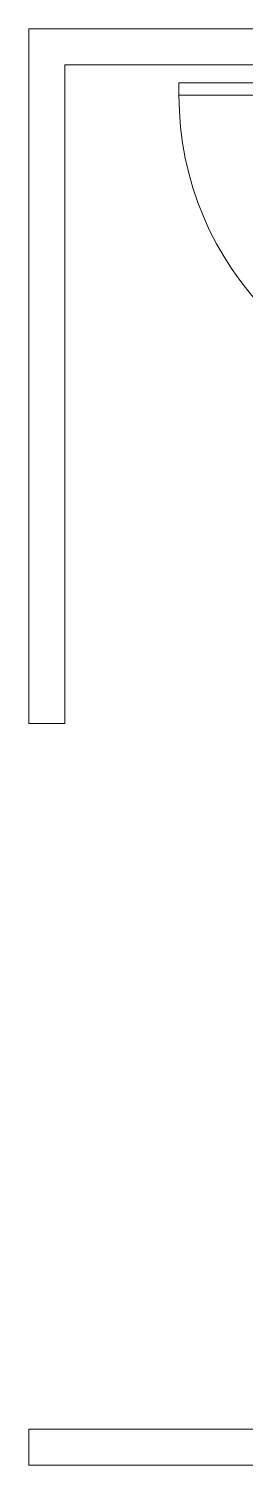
# Model space of a CAD drawing. Header units: inches. Extents: x 148614 to 294443, y 4730 to 138360.
# Drawn here: x 230464 to 231065, y 122743 to 126733 of the extents above; entities that cross this region are included whole.
import ezdxf

# ---------------------------------------------------------------- set-up
doc = ezdxf.new("R2010")
doc.units = ezdxf.units.IN
doc.header["$MEASUREMENT"] = 0
doc.linetypes.add('1', pattern=[0])
for name, color, linetype, lineweight in [('01-PDA MEP', 7, 'Continuous', 15), ('DOORS', 44, 'Continuous', 13), ('furniture', 252, '1', 15)]:
    doc.layers.add(name, color=color, linetype=linetype, lineweight=lineweight)

# ---------------------------------------------------------------- blocks, each defined once
blk = doc.blocks.new('*U15')
at = {"layer": 'DOORS'}
for points in [[(50, 0), (50, 865), (85, 865), (85, 0)], [(50, 57.5), (50, -57.5), (0, -57.5), (0, 57.5)], [(1000, 57.5), (1000, -57.5), (950, -57.5), (950, 57.5)]]:
    blk.add_lwpolyline(points, close=True, dxfattribs=at)
blk.add_arc((85, 0), 865, 0, 90, dxfattribs=at)
blk = doc.blocks.new('gr flr')
at = {"layer": 'furniture', "lineweight": 5}
for p, q in [((2330521.9, -3231028.8), (2330521.9, -3229098.8)), ((2330621.9, -3231028.8), (2330621.9, -3229198.8)), ((2330521.9, -3231028.8), (2330621.9, -3231028.8))]:
    blk.add_line(p, q, dxfattribs=at)
for points in [[(2331746.4, -3229098.8), (2330521.9, -3229098.8)], [(2331746.4, -3229198.8), (2330621.9, -3229198.8)], [(2331746.4, -3232988.8), (2330521.9, -3232988.8)], [(2330521.9, -3233088.8), (2330521.9, -3232988.8)], [(2331746.4, -3233088.8), (2330521.9, -3233088.8)]]:
    blk.add_lwpolyline(points, dxfattribs=at)

msp = doc.modelspace()

# ---------------------------------------------------------------- block references
at = {"layer": '01-PDA MEP'}
msp.add_blockref('gr flr', (-2100057.9, 3355832.3), dxfattribs=at)
at = {"layer": 'DOORS', "xscale": -1, "rotation": 90}
msp.add_blockref('*U15', (231746, 126633.5), dxfattribs=at)

doc.saveas('drawing.dxf')
